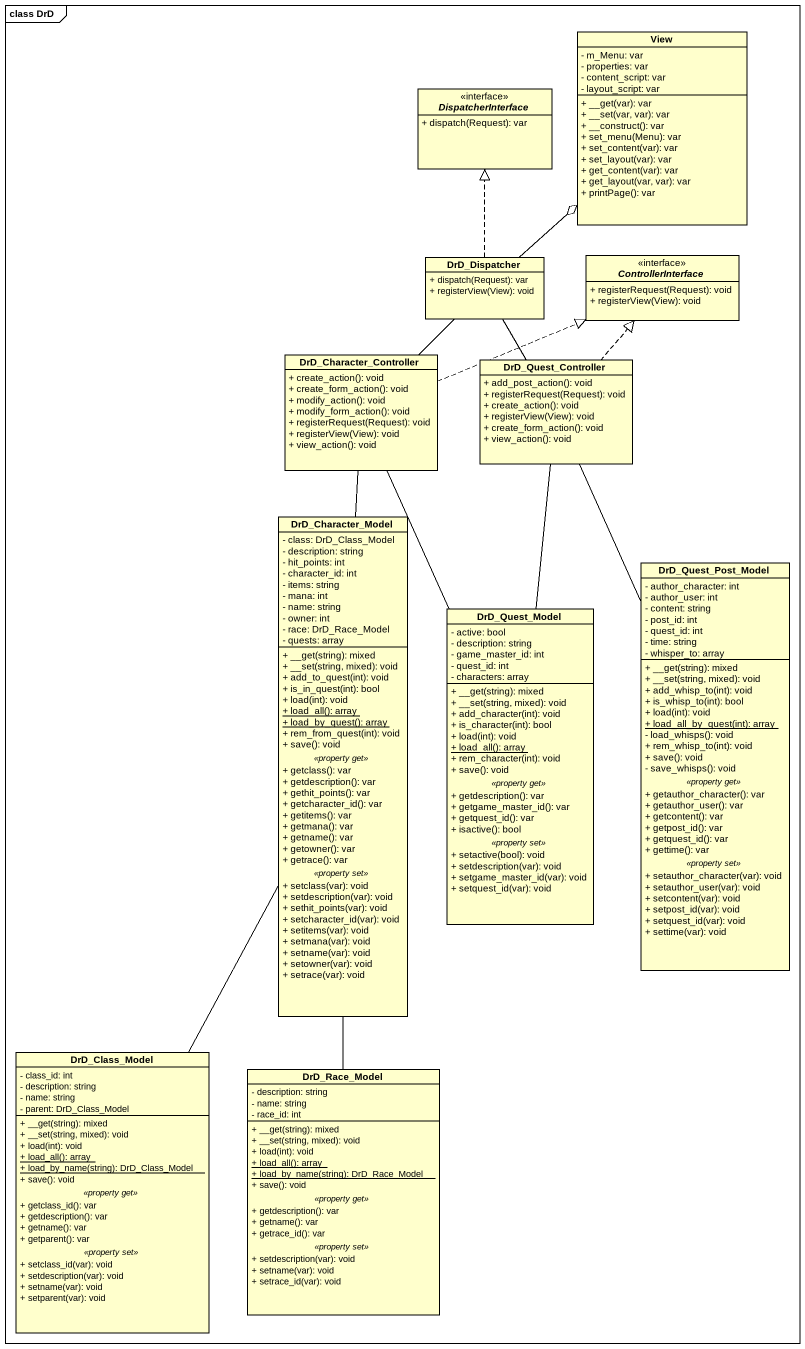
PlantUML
@startuml
mainframe class DrD
hide circle
hide empty members
skinparam classAttributeIconSize 0
class View {
  - m_Menu: var
  - properties: var
  - content_script: var
  - layout_script: var
  + __get(var): var
  + __set(var, var): var
  + __construct(): var
  + set_menu(Menu): var
  + set_content(var): var
  + set_layout(var): var
  + get_content(var): var
  + get_layout(var, var): var
  + printPage(): var
}
interface DispatcherInterface <<interface>> {
  + dispatch(Request): var
}
class DrD_Dispatcher {
  + dispatch(Request): var
  + registerView(View): void
}
interface ControllerInterface <<interface>> {
  + registerRequest(Request): void
  + registerView(View): void
}
class DrD_Character_Controller {
  + create_action(): void
  + create_form_action(): void
  + modify_action(): void
  + modify_form_action(): void
  + registerRequest(Request): void
  + registerView(View): void
  + view_action(): void
}
class DrD_Quest_Controller {
  + add_post_action(): void
  + registerRequest(Request): void
  + create_action(): void
  + registerView(View): void
  + create_form_action(): void
  + view_action(): void
}
class DrD_Character_Model {
  - class: DrD_Class_Model
  - description: string
  - hit_points: int
  - character_id: int
  - items: string
  - mana: int
  - name: string
  - owner: int
  - race: DrD_Race_Model
  - quests: array
  --
  + __get(string): mixed
  + __set(string, mixed): void
  + add_to_quest(int): void
  + is_in_quest(int): bool
  + load(int): void
  {static} + load_all(): array
  {static} + load_by_quest(): array
  + rem_from_quest(int): void
  + save(): void
  .. <<property get>> ..
  + getclass(): var
  + getdescription(): var
  + gethit_points(): var
  + getcharacter_id(): var
  + getitems(): var
  + getmana(): var
  + getname(): var
  + getowner(): var
  + getrace(): var
  .. <<property set>> ..
  + setclass(var): void
  + setdescription(var): void
  + sethit_points(var): void
  + setcharacter_id(var): void
  + setitems(var): void
  + setmana(var): void
  + setname(var): void
  + setowner(var): void
  + setrace(var): void
}
class DrD_Quest_Post_Model {
  - author_character: int
  - author_user: int
  - content: string
  - post_id: int
  - quest_id: int
  - time: string
  - whisper_to: array
  --
  + __get(string): mixed
  + __set(string, mixed): void
  + add_whisp_to(int): void
  + is_whisp_to(int): bool
  + load(int): void
  {static} + load_all_by_quest(int): array
  - load_whisps(): void
  + rem_whisp_to(int): void
  + save(): void
  - save_whisps(): void
  .. <<property get>> ..
  + getauthor_character(): var
  + getauthor_user(): var
  + getcontent(): var
  + getpost_id(): var
  + getquest_id(): var
  + gettime(): var
  .. <<property set>> ..
  + setauthor_character(var): void
  + setauthor_user(var): void
  + setcontent(var): void
  + setpost_id(var): void
  + setquest_id(var): void
  + settime(var): void
}
class DrD_Quest_Model {
  - active: bool
  - description: string
  - game_master_id: int
  - quest_id: int
  - characters: array
  --
  + __get(string): mixed
  + __set(string, mixed): void
  + add_character(int): void
  + is_character(int): bool
  + load(int): void
  {static} + load_all(): array
  + rem_character(int): void
  + save(): void
  .. <<property get>> ..
  + getdescription(): var
  + getgame_master_id(): var
  + getquest_id(): var
  + isactive(): bool
  .. <<property set>> ..
  + setactive(bool): void
  + setdescription(var): void
  + setgame_master_id(var): void
  + setquest_id(var): void
}
class DrD_Class_Model {
  - class_id: int
  - description: string
  - name: string
  - parent: DrD_Class_Model
  --
  + __get(string): mixed
  + __set(string, mixed): void
  + load(int): void
  {static} + load_all(): array
  {static} + load_by_name(string): DrD_Class_Model
  + save(): void
  .. <<property get>> ..
  + getclass_id(): var
  + getdescription(): var
  + getname(): var
  + getparent(): var
  .. <<property set>> ..
  + setclass_id(var): void
  + setdescription(var): void
  + setname(var): void
  + setparent(var): void
}
class DrD_Race_Model {
  - description: string
  - name: string
  - race_id: int
  --
  + __get(string): mixed
  + __set(string, mixed): void
  + load(int): void
  {static} + load_all(): array
  {static} + load_by_name(string): DrD_Race_Model
  + save(): void
  .. <<property get>> ..
  + getdescription(): var
  + getname(): var
  + getrace_id(): var
  .. <<property set>> ..
  + setdescription(var): void
  + setname(var): void
  + setrace_id(var): void
}
DrD_Dispatcher -up-o View
DrD_Dispatcher .up.|> DispatcherInterface
DrD_Character_Controller -up- DrD_Dispatcher
DrD_Character_Controller .right.|> ControllerInterface
DrD_Quest_Controller -up- DrD_Dispatcher
DrD_Quest_Controller .up.|> ControllerInterface
DrD_Character_Model -up- DrD_Character_Controller
DrD_Quest_Post_Model -up- DrD_Quest_Controller
DrD_Quest_Model -up- DrD_Character_Controller
DrD_Quest_Model -up- DrD_Quest_Controller
DrD_Class_Model -up- DrD_Character_Model
DrD_Race_Model -up- DrD_Character_Model
@enduml
